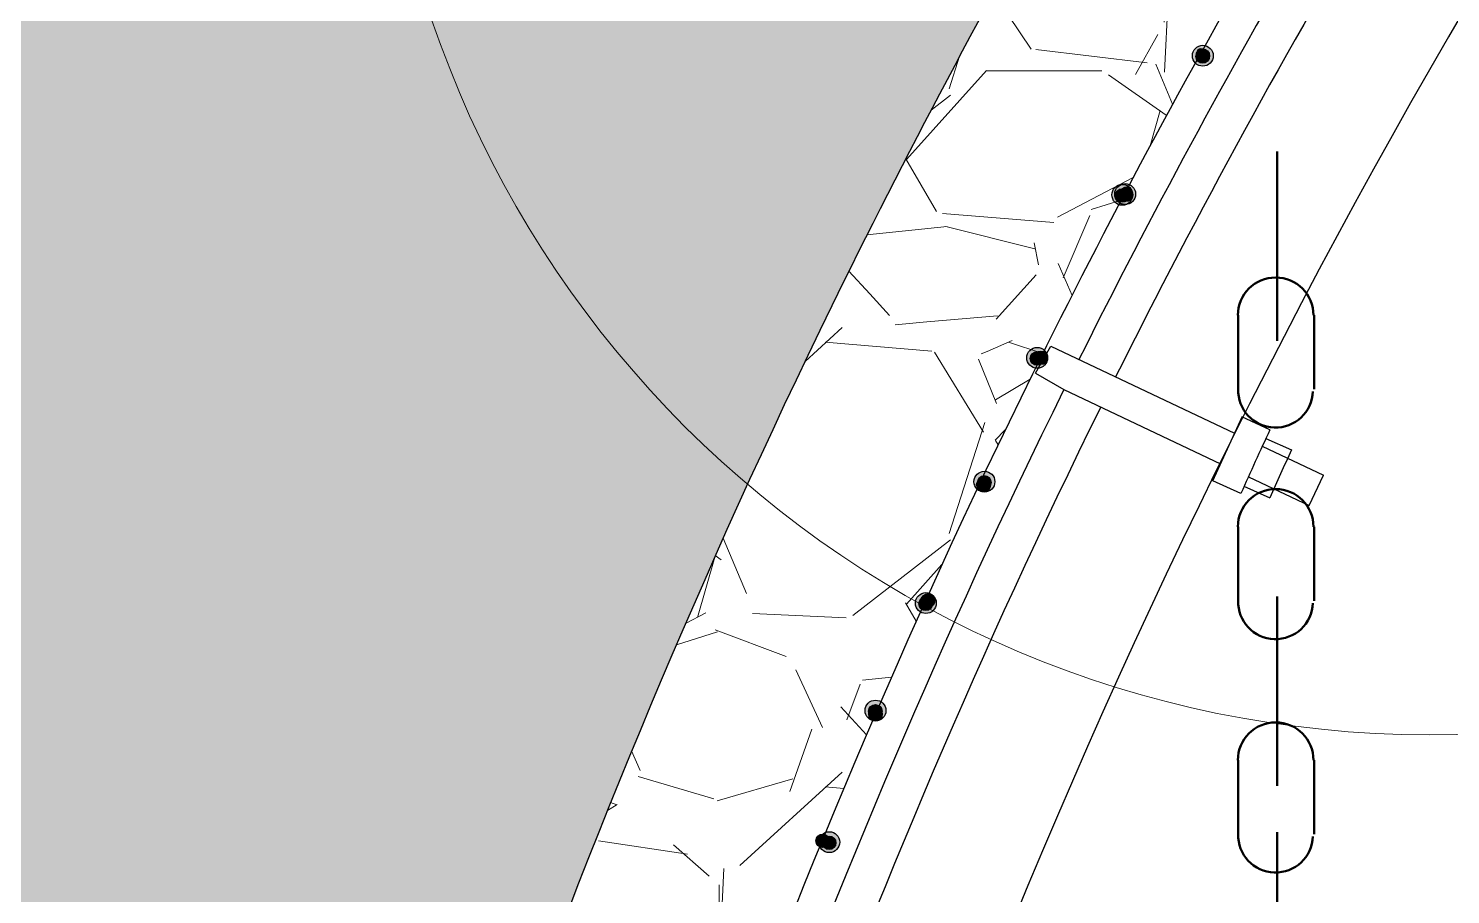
# Model space of a CAD drawing. Header units: millimetres. Extents: x -46762 to 161452, y -66984 to 31524.
# Drawn here: x -41560 to -40546, y -10336 to -9718 of the extents above; entities that cross this region are included whole.
import ezdxf

# ---------------------------------------------------------------- set-up
doc = ezdxf.new("R2010")
doc.units = ezdxf.units.MM
doc.header["$LTSCALE"] = 0.5
pattern_1 = [(228.0128, (-97673.25584044286, -17195.62959779655), (-2540.002158237001, -2857.503511189072), [42.715125, -4228.8125]), (184.9697, (-97701.83084044285, -17227.37959779655), (3810.006163272391, 317.4977594234323), [73.300625, -7256.75]), (132.5104, (-97774.85584044286, -17233.72959779655), (3174.997689791462, -3492.503411557551), [51.68525, -5116.8375]), (267.2737, (-97898.68084044284, -17313.10459779655), (317.4986213535216, 6349.997956670803), [66.750625, -6608.3]), (292.8337, (-97901.85584044286, -17379.77959779655), (-1587.504506937738, 3810.002166256389), [65.45425000000002, -6479.975000000001]), (357.2737, (-97876.45584044285, -17440.10459779655), (-6349.997956670803, 317.4986213535219), [66.750625, -6608.3]), (37.6942, (-97809.78084044284, -17443.27959779655), (-4127.502607654991, -3174.997169623111), [88.27424999999998, -8739.1375]), (72.2553, (-97739.93084044284, -17389.30459779655), (2222.504445683399, 6985.002025754549), [83.34000000000002, -8250.6625]), (121.4296, (-97714.53084044285, -17309.92959779654), (-2540.00065440806, 4127.495144996587), [66.976625, -6630.687500000001]), (175.2364, (-97749.45584044285, -17252.77959779655), (3492.497256631807, -317.4970203401444), [76.4641249999998, -3746.737499999988]), (222.3974, (-97825.65584044284, -17246.42959779654), (-3810.000114654964, -3492.495456329621), [98.88475000000001, -9789.600000000002]), (138.8141, (-97584.35584044285, -17316.27959779655), (-2222.498584278092, 1904.997069640501), [33.750625, -3341.325]), (171.4692, (-97609.75584044286, -17294.05459779654), (4127.493699448925, -635.0016000057124), [64.21024999999979, -6356.824999999987]), (225, (-97673.25584044286, -17284.52959779655), (-6.661338147750939e-14, -317.4997835875247), [44.901125, -404.11125]), (203.1986, (-97695.48084044283, -17246.42959779654), (1587.505353198854, 635.0027842882831), [24.180125, -2393.825]), (291.8014, (-97717.70584044285, -17255.95459779655), (-317.5002227368137, 952.5006135914831), [34.19575, -1675.6]), (30.9638, (-97705.00584044284, -17287.70459779655), (952.4989943510283, 635.0004948325691), [55.53999999999981, -1795.787499999994]), (161.5651, (-97657.38084044284, -17259.12959779655), (635.0002897726226, -317.4995278081346), [40.160875, -963.8625]), (16.38950000000001, (-97901.85584044286, -17255.95459779655), (3175.001751746169, 952.4980187459755), [56.261, -5569.849999999999]), (70.3462, (-97847.88084044284, -17240.07959779655), (-1269.996461084563, -3492.495061068125), [47.19987500000001, -4672.775]), (293.1986, (-97657.38084044284, -17195.62959779655), (-635.002784288283, 1587.505353198854), [48.36, -2369.65]), (343.6105, (-97638.33084044285, -17240.07959779655), (-3175.001751746168, 952.4980187459764), [56.26099999999982, -5569.849999999988]), (339.444, (-97901.85584044286, -17452.80459779655), (-1587.501970531989, 634.9992295062673), [54.25437499999999, -2658.4625]), (294.7751, (-97851.05584044286, -17471.85459779655), (-1587.496300453355, 3492.498378269584), [45.4589999999999, -4500.449999999988]), (66.80140000000002, (-97654.20584044284, -17513.12959779655), (635.0027842882835, 1587.505353198854), [48.36, -2369.65]), (17.35400000000001, (-97635.15584044284, -17468.67959779655), (-4127.500222732495, -1269.998084450704), [53.22287499999998, -5269.049999999998]), (69.444, (-97809.78084044284, -17513.12959779655), (-634.9992295062681, -1587.501970531988), [27.12725, -2685.6]), (101.3098999999999, (-97673.25584044286, -17513.12959779655), (-317.4984328609186, 1269.995932612828), [16.18937499999996, -1602.749999999995]), (165.9638, (-97676.43084044284, -17497.25459779655), (952.5006693371466, -317.4994505154552), [65.45424999999999, -1243.63125]), (186.0090000000001, (-97739.93084044284, -17481.37959779655), (3174.995318053494, 317.4992585684823), [60.65837500000001, -6005.175000000001]), (303.6901, (-97705.00584044284, -17316.27959779655), (-317.5001089134041, 634.9993874039799), [45.79050000000001, -1098.9725]), (353.1572, (-97679.60584044285, -17354.37959779655), (5397.502232080428, -635.0028439568549), [79.94462499999997, -7914.499999999998]), (60.94540000000001, (-97600.23084044285, -17363.90459779655), (-1269.997045728636, -2222.494701354266), [32.6885, -3236.175]), (90, (-97584.35584044285, -17335.32959779655), (-317.5, 317.5), [19.05, -298.45]), (120.2564, (-97746.28084044287, -17471.85459779655), (1269.997308354514, -2222.498879059695), [44.108375, -4366.7375]), (48.01279999999999, (-97768.50584044284, -17433.75459779655), (2540.002158237001, 2857.503511189072), [85.430375, -4186.1]), (0, (-97711.35584044285, -17370.25459779655), (317.5, 317.5), [82.55, -234.95]), (325.3048, (-97628.80584044284, -17370.25459779655), (-3174.994498869211, 2222.500211310596), [50.20124999999999, -4969.9125]), (254.0546, (-97587.53084044285, -17398.82959779655), (-317.5008099626843, -1270.003025400453), [46.22862500000001, -2265.212500000001]), (207.646, (-97600.23084044285, -17443.27959779655), (-6032.49788112784, -3175.001996840424), [75.268125, -7451.5625]), (175.4261, (-97666.90584044284, -17478.20459779655), (-4127.500950593439, 317.4984639024328), [79.6286249999998, -7883.224999999977]), (175.4261, (-97666.90584044284, -17478.20459779655), (-4127.500950593439, 317.4984639024328), [79.6286249999998, -7883.224999999977])]

msp = doc.modelspace()

# ---------------------------------------------------------------- hatches: boundary and pattern name
for color, points in [(253, [(-41299.78596844349, -9338.059304140192, 0.04459230116259244), (-41311.68324969448, -9471.194660637222, 0.220011832617127), (-41047.14580779721, -10043.28310107025, -0.007350666345761999), (-40978.32448607637, -9898.318994330097, -0.03385109999103482), (-40607.93769314954, -9259.773730341065, -0.02019245821285479), (-40578.7183232611, -9209.716040654162)]), (256, [(-40726.2979206256, -9734.700406042515, 0.4142135623730951), (-40723.70986633848, -9737.288460329584), (-40723.70986633848, -9734.700406042515), (-40721.12181205145, -9734.700406042515, 1)]), (256, [(-40724.99918226726, -9737.788738759698, 0.4142135623730951), (-40722.41112798025, -9740.376793046771), (-40722.41112798025, -9737.788738759698), (-40719.82307369313, -9737.788738759698, 1)]), (256, [(-40724.99918226726, -9737.788738759698, 0.4142135623730951), (-40722.41112798025, -9740.376793046771), (-40722.41112798025, -9737.788738759698), (-40719.82307369313, -9737.788738759698, 1)]), (256, [(-40724.88748526676, -9737.291130817272, 0.4142135623730951), (-40722.29943097974, -9739.87918510434), (-40722.29943097974, -9737.291130817272), (-40719.71137669262, -9737.291130817272, 1)]), (256, [(-40724.88748526685, -9737.291130817272, 0.4142135623730951), (-40722.29943097974, -9739.87918510434), (-40722.29943097974, -9737.291130817272), (-40719.71137669271, -9737.291130817272, 1)]), (256, [(-40724.88748526685, -9737.291130817272, 0.4142135623730951), (-40722.29943097974, -9739.87918510434), (-40722.29943097974, -9737.291130817272), (-40719.71137669271, -9737.291130817272, 1)]), (256, [(-40721.12181205145, -9734.700406042515), (-40723.70986633848, -9734.700406042515), (-40723.70986633848, -9737.288460329584, 0.4142135623730951)]), (256, [(-40719.82307369313, -9737.788738759698), (-40722.41112798025, -9737.788738759698), (-40722.41112798025, -9740.376793046771, 0.4142135623730951)]), (256, [(-40719.82307369313, -9737.788738759698), (-40722.41112798025, -9737.788738759698), (-40722.41112798025, -9740.376793046771, 0.4142135623730951)]), (256, [(-40719.71137669262, -9737.291130817272), (-40722.29943097974, -9737.291130817272), (-40722.29943097974, -9739.87918510434, 0.4142135623730951)]), (256, [(-40719.71137669271, -9737.291130817272), (-40722.29943097974, -9737.291130817272), (-40722.29943097974, -9739.87918510434, 0.4142135623730951)]), (256, [(-40719.71137669271, -9737.291130817272), (-40722.29943097974, -9737.291130817272), (-40722.29943097974, -9739.87918510434, 0.4142135623730951)]), (256, [(-40779.62440421186, -9833.534486085822, 0.4142135623730951), (-40777.03634992475, -9836.122540372895), (-40777.03634992475, -9833.534486085822), (-40774.44829563772, -9833.534486085822, 1)]), (256, [(-40782.43585249984, -9837.117756257752, 0.4142135623730951), (-40779.84779821281, -9839.705810544825), (-40779.84779821281, -9837.117756257752), (-40777.25974392569, -9837.117756257752, 1)]), (256, [(-40782.32415549943, -9836.620148315322, 0.4142135623730951), (-40779.73610121231, -9839.208202602395), (-40779.73610121231, -9836.620148315322), (-40777.14804692529, -9836.620148315322, 1)]), (256, [(-40780.35940165291, -9836.543970130593, 0.4142135623730951), (-40777.77134736588, -9839.132024417662), (-40777.77134736588, -9836.543970130593), (-40775.18329307876, -9836.543970130593, 1)]), (256, [(-40780.2477046525, -9836.046362188163, 0.4142135623730951), (-40777.65965036539, -9838.634416475235), (-40777.65965036539, -9836.046362188163), (-40775.07159607836, -9836.046362188163, 1)]), (256, [(-40777.25974392569, -9837.117756257752), (-40779.84779821281, -9837.117756257752), (-40779.84779821281, -9839.705810544825, 0.4142135623730951)]), (256, [(-40779.73610121227, -9836.620148315322, 0.4142135623730951), (-40777.14804692524, -9839.208202602395), (-40777.14804692524, -9836.620148315322), (-40774.55999263813, -9836.620148315322, 1)]), (256, [(-40777.14804692529, -9836.620148315322), (-40779.73610121231, -9836.620148315322), (-40779.73610121231, -9839.208202602395, 0.4142135623730951)]), (256, [(-40775.18329307876, -9836.543970130593), (-40777.77134736588, -9836.543970130593), (-40777.77134736588, -9839.132024417662, 0.4142135623730951)]), (256, [(-40775.07159607836, -9836.046362188163), (-40777.65965036539, -9836.046362188163), (-40777.65965036539, -9838.634416475235, 0.4142135623730951)]), (256, [(-40774.55999263813, -9836.620148315322), (-40777.14804692524, -9836.620148315322), (-40777.14804692524, -9839.208202602395, 0.4142135623730951)]), (256, [(-40774.44829563772, -9833.534486085822), (-40777.03634992475, -9833.534486085822), (-40777.03634992475, -9836.122540372895, 0.4142135623730951)]), (256, [(-40843.14293926464, -9953.42220607609, 0.4142135623730951), (-40840.55488497762, -9956.010260363159), (-40840.55488497762, -9953.42220607609), (-40837.96683069051, -9953.42220607609, 1)]), (256, [(-40843.03124226423, -9952.924598133659, 0.4142135623730951), (-40840.44318797711, -9955.512652420728), (-40840.44318797711, -9952.924598133659), (-40837.8551336901, -9952.924598133659, 1)]), (256, [(-40840.44318797707, -9952.924598133659, 0.4142135623730951), (-40837.85513369004, -9955.512652420728), (-40837.85513369004, -9952.924598133659), (-40835.26707940293, -9952.924598133659, 1)]), (256, [(-40837.8551336901, -9952.924598133659), (-40840.44318797711, -9952.924598133659), (-40840.44318797711, -9955.512652420728, 0.4142135623730951)]), (256, [(-40840.09877286477, -9955.004560218234, 0.4142135623730951), (-40837.51071857766, -9957.592614505307), (-40837.51071857766, -9955.004560218234), (-40834.92266429064, -9955.004560218234, 1)]), (256, [(-40835.26707940293, -9952.924598133659), (-40837.85513369004, -9952.924598133659), (-40837.85513369004, -9955.512652420728, 0.4142135623730951)]), (256, [(-40837.96683069051, -9953.42220607609), (-40840.55488497762, -9953.42220607609), (-40840.55488497762, -9956.010260363159, 0.4142135623730951)]), (256, [(-40834.92266429064, -9955.004560218234), (-40837.51071857766, -9955.004560218234), (-40837.51071857766, -9957.592614505307, 0.4142135623730951)]), (256, [(-40883.74898491682, -10043.40882752437, 0.4142135623730951), (-40881.16093062979, -10045.99688181144), (-40881.16093062979, -10043.40882752437), (-40878.57287634267, -10043.40882752437, 1)]), (256, [(-40881.27262763024, -10043.9064354668, 0.4142135623730951), (-40878.68457334321, -10046.49448975387), (-40878.68457334321, -10043.9064354668), (-40876.0965190561, -10043.9064354668, 1)]), (256, [(-40878.57287634267, -10043.40882752437), (-40881.16093062979, -10043.40882752437), (-40881.16093062979, -10045.99688181144, 0.4142135623730951)]), (256, [(-40880.81312145635, -10041.87981047101, 0.4142135623730951), (-40878.22506716933, -10044.46786475808), (-40878.22506716933, -10041.87981047101), (-40875.63701288222, -10041.87981047101, 1)]), (256, [(-40880.70142445594, -10041.38220252858, 0.4142135623730951), (-40878.11337016882, -10043.97025681565), (-40878.11337016882, -10041.38220252858), (-40875.52531588181, -10041.38220252858, 1)]), (256, [(-40876.0965190561, -10043.9064354668), (-40878.68457334321, -10043.9064354668), (-40878.68457334321, -10046.49448975387, 0.4142135623730951)]), (256, [(-40875.63701288222, -10041.87981047101), (-40878.22506716933, -10041.87981047101), (-40878.22506716933, -10044.46786475808, 0.4142135623730951)]), (256, [(-40875.52531588181, -10041.38220252858), (-40878.11337016882, -10041.38220252858), (-40878.11337016882, -10043.97025681565, 0.4142135623730951)]), (256, [(-40923.26778565763, -10125.58568745122, 0.4142135623730951), (-40920.67973137062, -10128.17374173829), (-40920.67973137062, -10125.58568745122), (-40918.0916770835, -10125.58568745122, 1)]), (256, [(-40922.47464040428, -10128.04921045695, 0.4142135623730951), (-40919.88658611717, -10130.63726474402), (-40919.88658611717, -10128.04921045695), (-40917.29853183014, -10128.04921045695, 1)]), (256, [(-40920.79142837107, -10126.08329539365, 0.4142135623730951), (-40918.20337408404, -10128.67134968072), (-40918.20337408404, -10126.08329539365), (-40915.61531979693, -10126.08329539365, 1)]), (256, [(-40922.58633740469, -10128.54681839937, 0.4142135623730951), (-40919.99828311766, -10131.13487268645), (-40919.99828311766, -10128.54681839937), (-40917.41022883054, -10128.54681839937, 1)]), (256, [(-40918.0916770835, -10125.58568745122), (-40920.67973137062, -10125.58568745122), (-40920.67973137062, -10128.17374173829, 0.4142135623730951)]), (256, [(-40917.41022883054, -10128.54681839937), (-40919.99828311766, -10128.54681839937), (-40919.99828311766, -10131.13487268645, 0.4142135623730951)]), (256, [(-40917.29853183014, -10128.04921045695), (-40919.88658611717, -10128.04921045695), (-40919.88658611717, -10130.63726474402, 0.4142135623730951)]), (256, [(-40915.61531979693, -10126.08329539365), (-40918.20337408404, -10126.08329539365), (-40918.20337408404, -10128.67134968072, 0.4142135623730951)]), (256, [(-40958.51678029822, -10205.29507472302, 0.4142135623730951), (-40955.9287260112, -10207.88312901009), (-40955.9287260112, -10205.29507472302), (-40953.34067172409, -10205.29507472302, 1)]), (256, [(-40958.40508329781, -10204.79746678059, 0.4142135623730951), (-40955.81702901069, -10207.38552106766), (-40955.81702901069, -10204.79746678059), (-40953.22897472368, -10204.79746678059, 1)]), (256, [(-40958.40508329772, -10207.38552106766, 0.4142135623730951), (-40955.81702901069, -10209.97357535473), (-40955.81702901069, -10207.38552106766), (-40953.22897472358, -10207.38552106766, 1)]), (256, [(-40953.34067172409, -10205.29507472302), (-40955.9287260112, -10205.29507472302), (-40955.9287260112, -10207.88312901009, 0.4142135623730951)]), (256, [(-40953.22897472368, -10204.79746678059), (-40955.81702901069, -10204.79746678059), (-40955.81702901069, -10207.38552106766, 0.4142135623730951)]), (256, [(-40959.04823861808, -10209.3634379244, 0.4142135623730951), (-40956.46018433096, -10211.95149221147), (-40956.46018433096, -10209.3634379244), (-40953.87213004394, -10209.3634379244, 1)]), (256, [(-40953.87213004394, -10209.3634379244), (-40956.46018433096, -10209.3634379244), (-40956.46018433096, -10211.95149221147, 0.4142135623730951)]), (256, [(-40953.22897472358, -10207.38552106766), (-40955.81702901069, -10207.38552106766), (-40955.81702901069, -10209.97357535473, 0.4142135623730951)]), (256, [(-40996.11509914322, -10297.78516126742, 0.4142135623730951), (-40993.52704485619, -10300.37321555449), (-40993.52704485619, -10297.78516126742), (-40990.93899056908, -10297.78516126742, 1)]), (256, [(-40996.00340214281, -10299.87560761206, 0.4142135623730951), (-40993.4153478557, -10302.46366189913), (-40993.4153478557, -10299.87560761206), (-40990.82729356867, -10299.87560761206, 1)]), (256, [(-40990.93899056908, -10297.78516126742), (-40993.52704485619, -10297.78516126742), (-40993.52704485619, -10300.37321555449, 0.4142135623730951)]), (256, [(-40991.48825669895, -10299.23128129875, 0.4142135623730951), (-40988.90020241193, -10301.81933558582), (-40988.90020241193, -10299.23128129875), (-40986.31214812481, -10299.23128129875, 1)]), (256, [(-40991.37655969855, -10298.73367335632, 0.4142135623730951), (-40988.78850541143, -10301.32172764339), (-40988.78850541143, -10298.73367335632), (-40986.2004511244, -10298.73367335632, 1)]), (256, [(-40990.82729356867, -10299.87560761206), (-40993.4153478557, -10299.87560761206), (-40993.4153478557, -10302.46366189913, 0.4142135623730951)]), (256, [(-40986.31214812481, -10299.23128129875), (-40988.90020241193, -10299.23128129875), (-40988.90020241193, -10301.81933558582, 0.4142135623730951)]), (256, [(-40986.2004511244, -10298.73367335632), (-40988.78850541143, -10298.73367335632), (-40988.78850541143, -10301.32172764339, 0.4142135623730951)])]:
    msp.add_hatch(color=color).paths.add_polyline_path(points)
at = {"lineweight": 9}
h = msp.add_hatch(dxfattribs=at)
h.set_pattern_fill('GRAVEL', color=256, scale=12.5, style=0)
h.set_pattern_definition(pattern_1)
h.paths.add_polyline_path([(-40978.32448607625, -9898.318994329844), (-40843.63097159209, -9964.33243138562, -0.0004177314218241527), (-40839.70267947123, -9956.380544387439, -0.5597929311397303), (-40837.74343668662, -9952.426990185317, -0.006165847943462286), (-40778.12558213297, -9835.882165405796, -1.052615603371247), (-40775.71259342092, -9831.310594516703, -0.005046402871744247), (-40724.69978072157, -9737.091659794629, -1.121393180336439), (-40722.20372044601, -9732.595756536435, -0.006486373686529642), (-40653.74433939275, -9613.104527571208, -0.9525919544846718), (-40651.11409710041, -9608.653592333181, -0.005319006727675238), (-40592.58296360847, -9512.07574114741, -1.466168013647467), (-40590.03974958575, -9507.982500632437, -0.005508823468569617), (-40527.17871367474, -9409.35145706267, -0.8320472698665962), (-40524.3939752773, -9405.090986603855, -0.003242333119510848), (-40486.3297193521, -9347.731367444945, -0.7342087519222721), (-40483.73086480649, -9343.531972365274), (-40505.61049478489, -9328.777082383514, -0.5781369485468935), (-40509.32954621891, -9326.269078601015), (-40528.40134553706, -9313.407695617303), (-40607.93769314952, -9259.773730341049, 0.03385109999102304)])
h = msp.add_hatch(color=253)
edge = h.paths.add_edge_path()
edge.add_arc((-40560.81554833348, -9471.19466063724), 750.8677013609963, 169.7869632429747, 179.9999999999986, ccw=False)
edge.add_line((-41299.78596844349, -9338.05930414019), (-42195.51129969807, -9497.489994129392))
edge.add_spline(control_points=[(-42195.51129969822, -9497.48999412971), (-42203.95704006245, -9512.279287238702), (-42285.22617153623, -9660.926763339403), (-42378.54440431749, -9970.760183376982), (-42373.85420781885, -10414.21042860185), (-42357.0918755703, -10699.98011144869), (-42335.4875966441, -10842.22618739212)], knot_values=[6.856157176669029, 6.856157176669029, 6.856157176669029, 6.856157176669029, 7.879986155391713, 17.03746353602673, 25.78178237767091, 34.33410538943274, 34.33410538943274, 34.33410538943274, 34.33410538943274], degree=3, periodic=0)
edge.add_line((-42335.48759664411, -10842.22618739212), (-41283.8804688426, -10656.79947765537))
edge.add_arc((-36082.69659062807, -12311.32365850064), 5458.000000000037, 155.4464043551236, 162.353856760346, ccw=False)
edge.add_arc((-40560.81554833348, -9471.194660637218), 750.8677013609963, 180.0000000000003, 229.6322607457674, ccw=False)
h = msp.add_hatch(color=256)
h.paths.add_polyline_path([(-40722.29495541492, -9729.839068894964, 0.0001468720347857163), (-40722.30123832439, -9732.957449540872, -0.4075683121169166), (-40717.57858918035, -9737.788738759698, -0.2818111886752684), (-40720.21372408475, -9742.092788872384), (-40716.60054276831, -9742.092788872384, 0.1768496511547933), (-40714.84736771346, -9737.291130817272, 0.4140376673082951)])
h.paths.add_polyline_path([(-40722.30123832439, -9732.957449540872, -0.0001468720347857169), (-40722.29495541492, -9729.839068894964, 0.4143894793180001), (-40729.75149424601, -9737.291130817272, 0.1768496511547933), (-40727.99831919116, -9742.092788872384), (-40724.60853187573, -9742.092788872384, -0.2818111886752684), (-40727.24366678012, -9737.788738759698, -0.4208901854230835)])
h.paths.add_polyline_path([(-40716.60054276831, -9742.092788872384), (-40720.21372408475, -9742.092788872384, -0.2405059389793157), (-40724.60853187573, -9742.092788872384), (-40727.99831919116, -9742.092788872384, 0.4650740833706085)])
h = msp.add_hatch(color=256)
h.paths.add_polyline_path([(-40722.29495541492, -9729.839068894964, 0.0001468720347857163), (-40722.30123832439, -9732.957449540872, -0.4075683121169166), (-40717.57858918035, -9737.788738759698, -0.2818111886752684), (-40720.21372408475, -9742.092788872384), (-40716.60054276831, -9742.092788872384, 0.1768496511547933), (-40714.84736771346, -9737.291130817272, 0.4140376673082951)])
h.paths.add_polyline_path([(-40722.30123832439, -9732.957449540872, -0.0001468720347857169), (-40722.29495541492, -9729.839068894964, 0.4143894793180001), (-40729.75149424601, -9737.291130817272, 0.1768496511547933), (-40727.99831919116, -9742.092788872384), (-40724.60853187573, -9742.092788872384, -0.2818111886752684), (-40727.24366678012, -9737.788738759698, -0.4208901854230835)])
h.paths.add_polyline_path([(-40716.60054276831, -9742.092788872384), (-40720.21372408475, -9742.092788872384, -0.2405059389793157), (-40724.60853187573, -9742.092788872384), (-40727.99831919116, -9742.092788872384, 0.4650740833706085)])
h = msp.add_hatch(color=256)
edge = h.paths.add_edge_path()
edge.add_arc((-40722.41112798023, -9737.7887387597), 4.832538799884284, 0, 360)
edge = h.paths.add_edge_path(flags=16)
edge.add_arc((-40722.41112798023, -9737.7887387597), 2.588054287070918, 0, 360)
h = msp.add_hatch(color=256)
edge = h.paths.add_edge_path()
edge.add_arc((-40722.41112798023, -9737.7887387597), 4.832538799884284, 0, 360)
edge = h.paths.add_edge_path(flags=16)
edge.add_arc((-40722.41112798023, -9737.7887387597), 2.588054287070918, 0, 360)
h = msp.add_hatch(color=256)
h.paths.add_polyline_path([(-40727.11867807484, -9736.696766525989, -0.00032442072729859), (-40724.86718087345, -9736.972755194574, -0.8203955301075307), (-40719.8298941432, -9737.600970627811, -0.0003244207272990215), (-40717.57957644874, -9737.886417062413, 0.005053543832042459), (-40717.57858918035, -9737.788738759698, 0.89206796145849)])
h.paths.add_polyline_path([(-40717.57957644874, -9737.886417062413, 0.0003244207272989703), (-40719.8298941432, -9737.600970627811, -0.01815590774407738), (-40719.82307369317, -9737.788738759698, -1), (-40724.9991822673, -9737.788738759698, -0.0803624715725062), (-40724.86718087345, -9736.972755194567, 0.0003244207272985405), (-40727.11867807484, -9736.696766525989, 0.05704448293656798), (-40727.24366678012, -9737.788738759698, 0.989943732125018)])
h = msp.add_hatch(color=256)
h.paths.add_polyline_path([(-40727.11867807484, -9736.696766525989, -0.00032442072729859), (-40724.86718087345, -9736.972755194574, -0.8203955301075307), (-40719.8298941432, -9737.600970627811, -0.0003244207272990215), (-40717.57957644874, -9737.886417062413, 0.005053543832042459), (-40717.57858918035, -9737.788738759698, 0.89206796145849)])
h.paths.add_polyline_path([(-40717.57957644874, -9737.886417062413, 0.0003244207272989703), (-40719.8298941432, -9737.600970627811, -0.01815590774407738), (-40719.82307369317, -9737.788738759698, -1), (-40724.9991822673, -9737.788738759698, -0.0803624715725062), (-40724.86718087345, -9736.972755194567, 0.0003244207272985405), (-40727.11867807484, -9736.696766525989, 0.05704448293656798), (-40727.24366678012, -9737.788738759698, 0.989943732125018)])
h = msp.add_hatch(color=256)
edge = h.paths.add_edge_path()
edge.add_arc((-40722.29943097974, -9737.29113081727), 4.832538799884284, 0, 360)
edge = h.paths.add_edge_path(flags=16)
edge.add_arc((-40722.29943097974, -9737.29113081727), 2.588054287070918, 0, 360)
h = msp.add_hatch(color=256)
h.paths.add_polyline_path([(-40727.00698107434, -9736.199158583559, -0.00032442072729859), (-40724.75548387296, -9736.475147252144, -0.8203955301075307), (-40719.71819714271, -9737.10336268538, -0.0003244207272990215), (-40717.46787944823, -9737.388809119982, 0.005053543832042459), (-40717.46689217986, -9737.291130817272, 0.89206796145849)])
h.paths.add_polyline_path([(-40717.46787944823, -9737.388809119982, 0.0003244207272989703), (-40719.71819714271, -9737.10336268538, -0.01815590774407738), (-40719.71137669266, -9737.291130817272, -1), (-40724.88748526681, -9737.291130817272, -0.0803624715725062), (-40724.75548387296, -9736.475147252137, 0.0003244207272985405), (-40727.00698107434, -9736.199158583559, 0.05704448293656798), (-40727.13196977963, -9737.291130817272, 0.989943732125018)])
h = msp.add_hatch(color=256)
h.paths.add_polyline_path([(-40779.7316256475, -9829.168086393018, 0.0001468720347857163), (-40779.73790855696, -9832.286467038926, -0.4075683121169166), (-40775.01525941293, -9837.117756257752, -0.2818111886752684), (-40777.65039431733, -9841.421806370434), (-40774.03721300089, -9841.421806370434, 0.1768496511547933), (-40772.28403794604, -9836.620148315322, 0.4140376673082951)])
h.paths.add_polyline_path([(-40779.73790855697, -9832.286467038926, -0.0001468720347857169), (-40779.7316256475, -9829.168086393018, 0.4143894793180001), (-40787.18816447859, -9836.620148315322, 0.1768496511547933), (-40785.43498942374, -9841.421806370434), (-40782.0452021083, -9841.421806370434, -0.2818111886752684), (-40784.6803370127, -9837.117756257752, -0.4208901854230835)])
h.paths.add_polyline_path([(-40774.03721300089, -9841.421806370434), (-40777.65039431733, -9841.421806370434, -0.2405059389793157), (-40782.0452021083, -9841.421806370434), (-40785.43498942374, -9841.421806370434, 0.4650740833706085)])
h = msp.add_hatch(color=256)
h.paths.add_polyline_path([(-40777.65517480057, -9828.594300265859, 0.0001468720347857163), (-40777.66145771003, -9831.71268091177, -0.4075683121169166), (-40772.938808566, -9836.543970130593, -0.2818111886752684), (-40775.5739434704, -9840.848020243275), (-40771.96076215396, -9840.848020243275, 0.1768496511547933), (-40770.20758709911, -9836.046362188163, 0.4140376673082951)])
h.paths.add_polyline_path([(-40777.66145771004, -9831.71268091177, -0.0001468720347857169), (-40777.65517480057, -9828.594300265859, 0.4143894793180001), (-40785.11171363166, -9836.046362188163, 0.1768496511547933), (-40783.35853857681, -9840.848020243275), (-40779.96875126136, -9840.848020243275, -0.2818111886752684), (-40782.60388616576, -9836.543970130593, -0.4208901854230835)])
h.paths.add_polyline_path([(-40771.96076215396, -9840.848020243275), (-40775.5739434704, -9840.848020243275, -0.2405059389793157), (-40779.96875126136, -9840.848020243275), (-40783.35853857681, -9840.848020243275, 0.4650740833706085)])
h = msp.add_hatch(color=256)
edge = h.paths.add_edge_path()
edge.add_arc((-40779.84779821281, -9837.117756257754), 4.832538799884284, 0, 360)
edge = h.paths.add_edge_path(flags=16)
edge.add_arc((-40779.84779821281, -9837.117756257754), 2.588054287070918, 0, 360)
h = msp.add_hatch(color=256)
h.paths.add_polyline_path([(-40784.55534830742, -9836.02578402404, -0.00032442072729859), (-40782.30385110603, -9836.301772692625, -0.8203955301075307), (-40777.26656437578, -9836.929988125865, -0.0003244207272990215), (-40775.01624668131, -9837.215434560463, 0.005053543832042459), (-40775.01525941293, -9837.117756257752, 0.89206796145849)])
h.paths.add_polyline_path([(-40775.01624668131, -9837.215434560463, 0.0003244207272989703), (-40777.26656437578, -9836.929988125865, -0.01815590774407738), (-40777.25974392574, -9837.117756257752, -1), (-40782.43585249988, -9837.117756257752, -0.0803624715725062), (-40782.30385110603, -9836.301772692621, 0.0003244207272985405), (-40784.55534830742, -9836.02578402404, 0.05704448293656798), (-40784.6803370127, -9837.117756257752, 0.989943732125018)])
h = msp.add_hatch(color=256)
edge = h.paths.add_edge_path()
edge.add_arc((-40777.77134736588, -9836.543970130593), 4.832538799884284, 0, 360)
edge = h.paths.add_edge_path(flags=16)
edge.add_arc((-40777.77134736588, -9836.543970130593), 2.588054287070918, 0, 360)
h = msp.add_hatch(color=256)
h.paths.add_polyline_path([(-40782.47889746049, -9835.451997896887, -0.00032442072729859), (-40780.2274002591, -9835.727986565465, -0.8203955301075307), (-40775.19011352885, -9836.356201998698, -0.0003244207272990215), (-40772.93979583438, -9836.641648433304, 0.005053543832042459), (-40772.938808566, -9836.543970130593, 0.89206796145849)])
h.paths.add_polyline_path([(-40772.93979583438, -9836.641648433304, 0.0003244207272989703), (-40775.19011352885, -9836.356201998706, -0.01815590774407738), (-40775.18329307881, -9836.543970130593, -1), (-40780.35940165295, -9836.543970130593, -0.0803624715725062), (-40780.2274002591, -9835.727986565465, 0.0003244207272985405), (-40782.47889746049, -9835.451997896887, 0.05704448293656798), (-40782.60388616576, -9836.543970130593, 0.989943732125018)])
h = msp.add_hatch(color=256)
edge = h.paths.add_edge_path()
edge.add_arc((-40777.14804692524, -9836.620148315324), 4.832538799884284, 0, 360)
edge = h.paths.add_edge_path(flags=16)
edge.add_arc((-40777.14804692524, -9836.620148315324), 2.588054287070918, 0, 360)
h = msp.add_hatch(color=256)
h.paths.add_polyline_path([(-40781.85559701985, -9835.528176081612, -0.00032442072729859), (-40779.60409981846, -9835.804164750198, -0.8203955301075307), (-40774.5668130882, -9836.432380183434, -0.0003244207272990215), (-40772.31649539374, -9836.717826618033, 0.005053543832042459), (-40772.31550812536, -9836.620148315322, 0.89206796145849)])
h.paths.add_polyline_path([(-40772.31649539374, -9836.717826618033, 0.0003244207272989703), (-40774.5668130882, -9836.432380183434, -0.01815590774407738), (-40774.55999263817, -9836.620148315322, -1), (-40779.73610121231, -9836.620148315322, -0.0803624715725062), (-40779.60409981846, -9835.80416475019, 0.0003244207272985405), (-40781.85559701985, -9835.528176081612, 0.05704448293656798), (-40781.98058572512, -9836.620148315322, 0.989943732125018)])
h = msp.add_hatch(dxfattribs=at)
h.set_pattern_fill('GRAVEL', color=256, scale=12.5, style=0)
h.set_pattern_definition(pattern_1)
h.paths.add_polyline_path([(-41540.69659062804, -12311.32365850059), (-41390.69659062804, -12311.32365850059, -0.0001042586763894276), (-41390.69612904984, -12309.11003835568, -0.9973506290016769), (-41390.69144671169, -12303.93395011355, -0.004305426523859649), (-41389.77707802175, -12212.52740186487, -1.473526774929528), (-41389.68536941563, -12207.71814791844, -0.005066326501370915), (-41386.49624560055, -12100.19995089266, -1.112084997702293), (-41386.28903069973, -12095.05708777183, -0.005350321589187423), (-41380.44655228085, -11981.61265806564, -0.4542052786664174), (-41380.20300319829, -11977.722386355, -0.004934146121778235), (-41372.58760844613, -11873.24031071373, -0.7936622886480488), (-41372.16918404572, -11868.21680515327, -0.003310745211521004), (-41365.83750689286, -11798.20957870081, -1.087340139423453), (-41365.33639719625, -11793.07596283616, -0.003904411019391069), (-41356.59873246224, -11710.64054873563, -0.6073306999387059), (-41356.07698104993, -11706.07721455063, -0.003299585638751494), (-41347.62970052486, -11636.5323216323, -0.5027106402371736), (-41347.09996308027, -11632.4119321961, -0.003391322103162824), (-41337.40628861476, -11561.06371029261, -1.496068409129267), (-41336.72813605861, -11556.32927466645, -0.002401056172353598), (-41329.23480965135, -11505.90406826923, -1.124484418045028), (-41328.45231721077, -11500.82328402521, -0.003121577554230804), (-41317.92353441662, -11435.38824590984, -0.6023926523277325), (-41317.16650130754, -11430.87561676786, -0.005136166925415834), (-41297.97478726407, -11323.52948373881, -0.960800169602723), (-41297.00983154224, -11318.4483261312, -0.00413542035456034), (-41279.87348207906, -11232.33507701874, -0.8266089889817111), (-41278.83771293257, -11227.3580515295, -0.005954579095319986), (-41251.54841071196, -11103.91533402378, -1.198419863314069), (-41250.38765252446, -11098.95692817666, -0.005864453828018109), (-41220.52939920101, -10978.08023318348, -0.612418671185467), (-41219.36937789139, -10973.61790737722, -0.006852718544757916), (-41180.77730537836, -10833.33954969186, -1.011185224164861), (-41179.33371141623, -10828.36915515123, -0.004887072080722251), (-41149.37280955444, -10729.02909282517, -0.5439786040997394), (-41148.07573572842, -10724.88169095739, -0.004837462663559269), (-41116.43223861218, -10627.17122293723, -0.6488032728851635), (-41114.93049100698, -10622.68930735245, -0.004915722120947439), (-41080.75671175927, -10524.07464799359, -2.599038226614415), (-41079.58744091027, -10520.80813766139, -0.00528664198268659), (-41040.6101716241, -10415.55022178009, -0.4812710198482674), (-41039.16395354725, -10411.77232191681, -0.005588742636414888), (-40995.46511136138, -10301.455637537, -0.5761929326107477), (-40993.76772079793, -10297.31165396536, -0.004378577211287336), (-40957.74251213831, -10211.61147270781, -0.894546605724805), (-40955.70533201515, -10206.88791313677, -0.004053369807435489), (-40920.94630879644, -10128.15997598765, -1.386552306963299), (-40918.92416773997, -10123.68410355043, -0.004059737370771231), (-40882.76331197946, -10045.44116583356, -0.796052295436646), (-40880.60782096307, -10040.8805683032, -0.004003982950440157), (-40843.63097159209, -9964.33243138562), (-40978.32448607621, -9898.318994329844, 0.1149886306099505)])
h = msp.add_hatch(color=256)
h.paths.add_polyline_path([(-40840.4387124123, -9945.472536211355, 0.0001468720347857163), (-40840.44499532177, -9948.59091685726, -0.4075683121169166), (-40835.72234617773, -9953.42220607609, -0.2818111886752684), (-40838.35748108213, -9957.726256188771), (-40834.74429976569, -9957.726256188771, 0.1768496511547933), (-40832.99112471084, -9952.924598133659, 0.4140376673082951)])
h.paths.add_polyline_path([(-40840.44499532177, -9948.59091685726, -0.0001468720347857169), (-40840.4387124123, -9945.472536211355, 0.4143894793180001), (-40847.89525124339, -9952.924598133659, 0.1768496511547933), (-40846.14207618854, -9957.726256188771), (-40842.7522888731, -9957.726256188771, -0.2818111886752684), (-40845.3874237775, -9953.42220607609, -0.4208901854230835)])
h.paths.add_polyline_path([(-40834.74429976569, -9957.726256188771), (-40838.35748108213, -9957.726256188771, -0.2405059389793157), (-40842.7522888731, -9957.726256188771), (-40846.14207618854, -9957.726256188771, 0.4650740833706085)])
h = msp.add_hatch(color=256)
edge = h.paths.add_edge_path()
edge.add_arc((-40840.55488497762, -9953.422206076088), 4.832538799884284, 0, 360)
edge = h.paths.add_edge_path(flags=16)
edge.add_arc((-40840.55488497762, -9953.422206076088), 2.588054287070918, 0, 360)
h = msp.add_hatch(color=256)
h.paths.add_polyline_path([(-40845.26243507222, -9952.330233842376, -0.00032442072729859), (-40843.01093787083, -9952.606222510962, -0.8203955301075307), (-40837.97365114058, -9953.234437944198, -0.0003244207272990215), (-40835.72333344612, -9953.5198843788, 0.005053543832042459), (-40835.72234617773, -9953.42220607609, 0.89206796145849)])
h.paths.add_polyline_path([(-40835.72333344612, -9953.5198843788, 0.0003244207272989703), (-40837.97365114058, -9953.234437944198, -0.01815590774407738), (-40837.96683069055, -9953.42220607609, -1), (-40843.1429392647, -9953.42220607609, -0.0803624715725062), (-40843.01093787083, -9952.606222510954, 0.0003244207272985405), (-40845.26243507222, -9952.330233842376, 0.05704448293656798), (-40845.3874237775, -9953.42220607609, 0.989943732125018)])
h = msp.add_hatch(color=256)
edge = h.paths.add_edge_path()
edge.add_arc((-40837.85513369004, -9952.924598133659), 4.832538799884284, 0, 360)
edge = h.paths.add_edge_path(flags=16)
edge.add_arc((-40837.85513369004, -9952.924598133659), 2.588054287070918, 0, 360)
h = msp.add_hatch(color=256)
h.paths.add_polyline_path([(-40842.56268378465, -9951.832625899946, -0.00032442072729859), (-40840.31118658326, -9952.108614568531, -0.8203955301075307), (-40835.27389985301, -9952.736830001768, -0.0003244207272990215), (-40833.02358215854, -9953.02227643637, 0.005053543832042459), (-40833.02259489016, -9952.924598133659, 0.89206796145849)])
h.paths.add_polyline_path([(-40833.02358215854, -9953.02227643637, 0.0003244207272989703), (-40835.27389985301, -9952.736830001768, -0.01815590774407738), (-40835.26707940298, -9952.924598133659, -1), (-40840.44318797711, -9952.924598133659, -0.0803624715725062), (-40840.31118658326, -9952.108614568524, 0.0003244207272985405), (-40842.56268378465, -9951.832625899946, 0.05704448293656798), (-40842.68767248993, -9952.924598133659, 0.989943732125018)])
h = msp.add_hatch(color=256)
h.paths.add_polyline_path([(-40878.10889460403, -10033.93014060628, 0.0001468720347857163), (-40878.11517751348, -10037.04852125218, -0.4075683121169166), (-40873.39252836944, -10041.87981047101, -0.2818111886752684), (-40876.02766327384, -10046.18386058369), (-40872.4144819574, -10046.18386058369, 0.1768496511547933), (-40870.66130690255, -10041.38220252858, 0.4140376673082951)])
h.paths.add_polyline_path([(-40878.11517751348, -10037.04852125218, -0.0001468720347857169), (-40878.10889460403, -10033.93014060628, 0.4143894793180001), (-40885.56543343511, -10041.38220252858, 0.1768496511547933), (-40883.81225838025, -10046.18386058369), (-40880.42247106481, -10046.18386058369, -0.2818111886752684), (-40883.05760596921, -10041.87981047101, -0.4208901854230835)])
h.paths.add_polyline_path([(-40872.4144819574, -10046.18386058369), (-40876.02766327384, -10046.18386058369, -0.2405059389793157), (-40880.42247106481, -10046.18386058369), (-40883.81225838025, -10046.18386058369, 0.4650740833706085)])
h = msp.add_hatch(color=256)
edge = h.paths.add_edge_path()
edge.add_arc((-40878.68457334321, -10043.9064354668), 4.832538799884284, 0, 360)
edge = h.paths.add_edge_path(flags=16)
edge.add_arc((-40878.68457334321, -10043.9064354668), 2.588054287070918, 0, 360)
h = msp.add_hatch(color=256)
h.paths.add_polyline_path([(-40883.39212343782, -10042.81446323309, -0.00032442072729859), (-40881.14062623643, -10043.09045190167, -0.8203955301075307), (-40876.10333950618, -10043.71866733491, -0.0003244207272990215), (-40873.85302181171, -10044.00411376951, 0.005053543832042459), (-40873.85203454334, -10043.9064354668, 0.89206796145849)])
h.paths.add_polyline_path([(-40873.85302181171, -10044.00411376951, 0.0003244207272989703), (-40876.10333950618, -10043.71866733491, -0.01815590774407738), (-40876.09651905614, -10043.9064354668, -1), (-40881.27262763029, -10043.9064354668, -0.0803624715725062), (-40881.14062623643, -10043.09045190167, 0.0003244207272985405), (-40883.39212343782, -10042.81446323309, 0.05704448293656798), (-40883.5171121431, -10043.9064354668, 0.989943732125018)])
h = msp.add_hatch(color=256)
edge = h.paths.add_edge_path()
edge.add_arc((-40878.22506716933, -10041.87981047101), 4.832538799884284, 0, 360)
edge = h.paths.add_edge_path(flags=16)
edge.add_arc((-40878.22506716933, -10041.87981047101), 2.588054287070918, 0, 360)
h = msp.add_hatch(color=256)
h.paths.add_polyline_path([(-40882.93261726394, -10040.7878382373, -0.00032442072729859), (-40880.68112006255, -10041.06382690588, -0.8203955301075307), (-40875.64383333229, -10041.69204233912, -0.0003244207272990215), (-40873.39351563783, -10041.97748877372, 0.005053543832042459), (-40873.39252836944, -10041.87981047101, 0.89206796145849)])
h.paths.add_polyline_path([(-40873.39351563783, -10041.97748877372, 0.0003244207272989703), (-40875.64383333229, -10041.69204233912, -0.01815590774407738), (-40875.63701288226, -10041.87981047101, -1), (-40880.81312145641, -10041.87981047101, -0.0803624715725062), (-40880.68112006255, -10041.06382690587, 0.0003244207272985405), (-40882.93261726394, -10040.7878382373, 0.05704448293656798), (-40883.05760596921, -10041.87981047101, 0.989943732125018)])
h = msp.add_hatch(color=256)
h.paths.add_polyline_path([(-40919.88211055235, -10120.59714853464, 0.0001468720347857163), (-40919.88839346181, -10123.71552918055, -0.4075683121169166), (-40915.16574431778, -10128.54681839937, -0.2818111886752684), (-40917.80087922218, -10132.85086851206), (-40914.18769790574, -10132.85086851206, 0.1768496511547933), (-40912.43452285089, -10128.04921045695, 0.4140376673082951)])
h.paths.add_polyline_path([(-40919.88839346182, -10123.71552918055, -0.0001468720347857169), (-40919.88211055235, -10120.59714853464, 0.4143894793180001), (-40927.33864938344, -10128.04921045695, 0.1768496511547933), (-40925.58547432859, -10132.85086851206), (-40922.19568701314, -10132.85086851206, -0.2818111886752684), (-40924.83082191754, -10128.54681839937, -0.4208901854230835)])
h.paths.add_polyline_path([(-40914.18769790574, -10132.85086851206), (-40917.80087922218, -10132.85086851206, -0.2405059389793157), (-40922.19568701314, -10132.85086851206), (-40925.58547432859, -10132.85086851206, 0.4650740833706085)])
h = msp.add_hatch(color=256)
edge = h.paths.add_edge_path()
edge.add_arc((-40919.99828311766, -10128.54681839938), 4.832538799884284, 0, 360)
edge = h.paths.add_edge_path(flags=16)
edge.add_arc((-40919.99828311766, -10128.54681839938), 2.588054287070918, 0, 360)
h = msp.add_hatch(color=256)
h.paths.add_polyline_path([(-40924.70583321227, -10127.45484616567, -0.00032442072729859), (-40922.45433601088, -10127.73083483425, -0.8203955301075307), (-40917.41704928063, -10128.35905026748, -0.0003244207272990215), (-40915.16673158616, -10128.64449670209, 0.005053543832042459), (-40915.16574431778, -10128.54681839937, 0.89206796145849)])
h.paths.add_polyline_path([(-40915.16673158616, -10128.64449670209, 0.0003244207272989703), (-40917.41704928063, -10128.35905026749, -0.01815590774407738), (-40917.41022883059, -10128.54681839937, -1), (-40922.58633740473, -10128.54681839937, -0.0803624715725062), (-40922.45433601088, -10127.73083483425, 0.0003244207272985405), (-40924.70583321227, -10127.45484616567, 0.05704448293656798), (-40924.83082191754, -10128.54681839937, 0.989943732125018)])
h = msp.add_hatch(color=256)
edge = h.paths.add_edge_path()
edge.add_arc((-40918.20337408404, -10126.08329539365), 4.832538799884284, 0, 360)
edge = h.paths.add_edge_path(flags=16)
edge.add_arc((-40918.20337408404, -10126.08329539365), 2.588054287070918, 0, 360)
h = msp.add_hatch(color=256)
h.paths.add_polyline_path([(-40922.91092417865, -10124.99132315993, -0.00032442072729859), (-40920.65942697726, -10125.26731182852, -0.8203955301075307), (-40915.62214024701, -10125.89552726176, -0.0003244207272990215), (-40913.37182255254, -10126.18097369636, 0.005053543832042459), (-40913.37083528416, -10126.08329539365, 0.89206796145849)])
h.paths.add_polyline_path([(-40913.37182255254, -10126.18097369636, 0.0003244207272989703), (-40915.62214024701, -10125.89552726176, -0.01815590774407738), (-40915.61531979697, -10126.08329539365, -1), (-40920.79142837111, -10126.08329539365, -0.0803624715725062), (-40920.65942697726, -10125.26731182851, 0.0003244207272985405), (-40922.91092417865, -10124.99132315993, 0.05704448293656798), (-40923.03591288392, -10126.08329539365, 0.989943732125018)])
h = msp.add_hatch(color=256)
h.paths.add_polyline_path([(-40955.81255344588, -10197.34540485829, 0.0001468720347857163), (-40955.81883635535, -10200.46378550419, -0.4075683121169166), (-40951.09618721131, -10205.29507472302, -0.2818111886752684), (-40953.73132211571, -10209.5991248357), (-40950.11814079927, -10209.5991248357, 0.1768496511547933), (-40948.36496574442, -10204.79746678059, 0.4140376673082951)])
h.paths.add_polyline_path([(-40955.81883635535, -10200.46378550419, -0.0001468720347857169), (-40955.81255344588, -10197.34540485829, 0.4143894793180001), (-40963.26909227697, -10204.79746678059, 0.1768496511547933), (-40961.51591722212, -10209.5991248357), (-40958.12612990668, -10209.5991248357, -0.2818111886752684), (-40960.76126481108, -10205.29507472302, -0.4208901854230835)])
h.paths.add_polyline_path([(-40950.11814079927, -10209.5991248357), (-40953.73132211571, -10209.5991248357, -0.2405059389793157), (-40958.12612990668, -10209.5991248357), (-40961.51591722212, -10209.5991248357, 0.4650740833706085)])
h = msp.add_hatch(color=256)
edge = h.paths.add_edge_path()
edge.add_arc((-40955.9287260112, -10205.29507472302), 4.832538799884284, 0, 360)
edge = h.paths.add_edge_path(flags=16)
edge.add_arc((-40955.9287260112, -10205.29507472302), 2.588054287070918, 0, 360)
h = msp.add_hatch(color=256)
h.paths.add_polyline_path([(-40960.6362761058, -10204.20310248931, -0.00032442072729859), (-40958.38477890441, -10204.47909115789, -0.8203955301075307), (-40953.34749217416, -10205.10730659113, -0.0003244207272990215), (-40951.0971744797, -10205.39275302573, 0.005053543832042459), (-40951.09618721131, -10205.29507472302, 0.89206796145849)])
h.paths.add_polyline_path([(-40951.0971744797, -10205.39275302573, 0.0003244207272989703), (-40953.34749217416, -10205.10730659113, -0.01815590774407738), (-40953.34067172413, -10205.29507472302, -1), (-40958.51678029828, -10205.29507472302, -0.0803624715725062), (-40958.38477890441, -10204.47909115789, 0.0003244207272985405), (-40960.6362761058, -10204.20310248931, 0.05704448293656798), (-40960.76126481108, -10205.29507472302, 0.989943732125018)])
h = msp.add_hatch(color=256)
edge = h.paths.add_edge_path()
edge.add_arc((-40955.81702901069, -10207.38552106766), 4.832538799884284, 0, 360)
edge = h.paths.add_edge_path(flags=16)
edge.add_arc((-40955.81702901069, -10207.38552106766), 2.588054287070918, 0, 360)
h = msp.add_hatch(color=256)
h.paths.add_polyline_path([(-40960.5245791053, -10206.29354883395, -0.00032442072729859), (-40958.27308190391, -10206.56953750253, -0.8203955301075307), (-40953.23579517366, -10207.19775293577, -0.0003244207272990215), (-40950.98547747919, -10207.48319937038, 0.005053543832042459), (-40950.98449021082, -10207.38552106766, 0.89206796145849)])
h.paths.add_polyline_path([(-40950.98547747919, -10207.48319937038, 0.0003244207272989703), (-40953.23579517366, -10207.19775293577, -0.01815590774407738), (-40953.22897472362, -10207.38552106766, -1), (-40958.40508329777, -10207.38552106766, -0.0803624715725062), (-40958.27308190391, -10206.56953750253, 0.0003244207272985405), (-40960.5245791053, -10206.29354883395, 0.05704448293656798), (-40960.64956781059, -10207.38552106766, 0.989943732125018)])
h = msp.add_hatch(color=256)
edge = h.paths.add_edge_path()
edge.add_arc((-40993.52704485619, -10297.78516126742), 4.832538799884284, 0, 360)
edge = h.paths.add_edge_path(flags=16)
edge.add_arc((-40993.52704485619, -10297.78516126742), 2.588054287070918, 0, 360)
h = msp.add_hatch(color=256)
h.paths.add_polyline_path([(-40998.2345949508, -10296.69318903371, -0.00032442072729859), (-40995.98309774941, -10296.96917770229, -0.8203955301075307), (-40990.94581101915, -10297.59739313553, -0.0003244207272990215), (-40988.69549332469, -10297.88283957013, 0.005053543832042459), (-40988.69450605632, -10297.78516126742, 0.89206796145849)])
h.paths.add_polyline_path([(-40988.69549332469, -10297.88283957013, 0.0003244207272989703), (-40990.94581101915, -10297.59739313553, -0.01815590774407738), (-40990.93899056912, -10297.78516126742, -1), (-40996.11509914327, -10297.78516126742, -0.0803624715725062), (-40995.98309774941, -10296.96917770229, 0.0003244207272985405), (-40998.2345949508, -10296.69318903371, 0.05704448293656798), (-40998.35958365607, -10297.78516126742, 0.989943732125018)])
h = msp.add_hatch(color=256)
h.paths.add_polyline_path([(-40988.78402984662, -10291.28161143401, 0.0001468720347857163), (-40988.79031275607, -10294.39999207993, -0.4075683121169166), (-40984.06766361205, -10299.23128129875, -0.2818111886752684), (-40986.70279851645, -10303.53533141143), (-40983.08961720001, -10303.53533141143, 0.1768496511547933), (-40981.33644214516, -10298.73367335632, 0.4140376673082951)])
h.paths.add_polyline_path([(-40988.79031275609, -10294.39999207993, -0.0001468720347857169), (-40988.78402984662, -10291.28161143401, 0.4143894793180001), (-40996.24056867771, -10298.73367335632, 0.1768496511547933), (-40994.48739362285, -10303.53533141143), (-40991.09760630742, -10303.53533141143, -0.2818111886752684), (-40993.73274121182, -10299.23128129875, -0.4208901854230835)])
h.paths.add_polyline_path([(-40983.08961720001, -10303.53533141143), (-40986.70279851645, -10303.53533141143, -0.2405059389793157), (-40991.09760630742, -10303.53533141143), (-40994.48739362285, -10303.53533141143, 0.4650740833706085)])
h = msp.add_hatch(color=256)
edge = h.paths.add_edge_path()
edge.add_arc((-40988.90020241193, -10299.23128129875), 4.832538799884284, 0, 360)
edge = h.paths.add_edge_path(flags=16)
edge.add_arc((-40988.90020241193, -10299.23128129875), 2.588054287070918, 0, 360)
h = msp.add_hatch(color=256)
h.paths.add_polyline_path([(-40993.60775250653, -10298.13930906504, -0.00032442072729859), (-40991.35625530515, -10298.41529773362, -0.8203955301075307), (-40986.31896857489, -10299.04351316685, -0.0003244207272990215), (-40984.06865088042, -10299.32895960146, 0.005053543832042459), (-40984.06766361205, -10299.23128129875, 0.89206796145849)])
h.paths.add_polyline_path([(-40984.06865088042, -10299.32895960146, 0.0003244207272989703), (-40986.31896857489, -10299.04351316686, -0.01815590774407738), (-40986.31214812485, -10299.23128129875, -1), (-40991.488256699, -10299.23128129875, -0.0803624715725062), (-40991.35625530515, -10298.41529773362, 0.0003244207272985405), (-40993.60775250653, -10298.13930906504, 0.05704448293656798), (-40993.73274121182, -10299.23128129875, 0.989943732125018)])

# ---------------------------------------------------------------- linework, layer by layer
at = {"linetype": 'Continuous', "lineweight": 50}
for p, q in [((-40669.19689714629, -9805.602618112338), (-40669.19689714629, -9940.779629983046)), ((-40669.19689714629, -10123.2495500295), (-40669.19689714629, -10258.4265619002)), ((-40669.19689714629, -10291.52813639478), (-40669.19689714629, -10426.70514826548))]:
    msp.add_line(p, q, dxfattribs=at)
at = {"lineweight": 50}
for p, q in [((-40697.024421945076, -9975.419592827458), (-40697.024421945076, -9922.530788146849)), ((-40642.95468160984, -9975.419592827458), (-40642.95468160984, -9922.530788146849)), ((-40697.024421945076, -10126.46233277837), (-40697.024421945076, -10073.57352809776)), ((-40642.95468160984, -10126.46233277837), (-40642.95468160984, -10073.57352809776)), ((-40697.024421945076, -10293.06652474462), (-40697.024421945076, -10240.17772006401)), ((-40642.95468160984, -10293.06652474462), (-40642.95468160984, -10240.17772006401))]:
    msp.add_line(p, q, dxfattribs=at)
for p, q in [((-40841.55840563005, -9963.989554813104), (-40830.7036030603, -9944.708479257955)), ((-40830.70360306026, -9944.708479257968), (-40699.73959623619, -10006.70725053316)), ((-40841.55840563005, -9963.989554813104), (-40821.35583790775, -9975.68722742423)), ((-40821.35583790775, -9975.68722742423), (-40709.67447788741, -10028.55753327021)), ((-40715.19695658823, -10040.82132610726), (-40694.19168293841, -9995.205787281991)), ((-40674.43055559895, -10004.30549098132), (-40694.41366395874, -9995.103568340885)), ((-40677.3880249317, -10010.66562140389), (-40659.02839675009, -10018.6841307042)), ((-40679.85349365942, -10016.12139381659), (-40636.23979512874, -10036.76825538748)), ((-40695.12523729088, -10049.82832807504), (-40715.19695658823, -10040.82132610726)), ((-40689.78694393088, -10037.9723541733), (-40646.50888734902, -10058.46032179372)), ((-40646.50888734902, -10058.46032179372), (-40636.23979512874, -10036.76825538748)), ((-40692.9892177424, -10044.58647350891), (-40674.57523986117, -10052.89195143179))]:
    msp.add_line(p, q)
at = {"lineweight": 15}
msp.add_circle((-40560.81554833348, -9471.194660637222), 750.8677013609963, dxfattribs=at)
for centre, radius in [((-40722.29943097974, -9737.29113081727), 7.452063266274418), ((-40722.29943097974, -9737.29113081727), 7.452063266274418), ((-40722.41112798023, -9737.7887387597), 4.832538799884284), ((-40722.41112798023, -9737.7887387597), 4.832538799884284), ((-40722.29943097974, -9737.29113081727), 4.832538799884284), ((-40723.70986633848, -9734.700406042513), 2.588054287070918), ((-40722.41112798023, -9737.7887387597), 2.588054287070918), ((-40722.41112798023, -9737.7887387597), 2.588054287070918), ((-40722.29943097974, -9737.29113081727), 2.588054287070918), ((-40722.29943097974, -9737.29113081727), 2.588054287070918), ((-40722.29943097974, -9737.29113081727), 2.588054287070918), ((-40779.73610121231, -9836.620148315324), 7.452063266274418), ((-40777.65965036538, -9836.046362188164), 7.452063266274418), ((-40777.03634992474, -9833.534486085824), 2.588054287070918), ((-40779.84779821281, -9837.117756257754), 4.832538799884284), ((-40777.77134736588, -9836.543970130593), 4.832538799884284), ((-40779.84779821281, -9837.117756257754), 2.588054287070918), ((-40779.73610121231, -9836.620148315324), 2.588054287070918), ((-40777.14804692524, -9836.620148315324), 4.832538799884284), ((-40777.77134736588, -9836.543970130593), 2.588054287070918), ((-40777.65965036538, -9836.046362188164), 2.588054287070918), ((-40777.14804692524, -9836.620148315324), 2.588054287070918), ((-40840.44318797711, -9952.924598133659), 7.452063266274418), ((-40840.55488497762, -9953.422206076088), 4.832538799884284), ((-40840.55488497762, -9953.422206076088), 2.588054287070918), ((-40840.44318797711, -9952.924598133659), 2.588054287070918), ((-40837.85513369004, -9952.924598133659), 4.832538799884284), ((-40837.85513369004, -9952.924598133659), 2.588054287070918), ((-40837.51071857766, -9955.004560218236), 2.588054287070918), ((-40878.11337016882, -10041.38220252858), 7.452063266274418), ((-40881.16093062979, -10043.40882752437), 2.588054287070918), ((-40878.68457334321, -10043.9064354668), 4.832538799884284), ((-40878.22506716933, -10041.87981047101), 4.832538799884284), ((-40878.68457334321, -10043.9064354668), 2.588054287070918), ((-40878.22506716933, -10041.87981047101), 2.588054287070918), ((-40878.11337016882, -10041.38220252858), 2.588054287070918), ((-40919.88658611716, -10128.04921045695), 7.452063266274418), ((-40919.99828311766, -10128.54681839938), 4.832538799884284), ((-40920.67973137061, -10125.58568745122), 2.588054287070918), ((-40918.20337408404, -10126.08329539365), 4.832538799884284), ((-40919.88658611716, -10128.04921045695), 2.588054287070918), ((-40918.20337408404, -10126.08329539365), 2.588054287070918), ((-40919.99828311766, -10128.54681839938), 2.588054287070918), ((-40955.81702901069, -10204.79746678059), 7.452063266274418), ((-40955.9287260112, -10205.29507472302), 4.832538799884284), ((-40955.81702901069, -10207.38552106766), 4.832538799884284), ((-40955.9287260112, -10205.29507472302), 2.588054287070918), ((-40955.81702901069, -10204.79746678059), 2.588054287070918), ((-40955.81702901069, -10207.38552106766), 2.588054287070918), ((-40956.46018433096, -10209.36343792441), 2.588054287070918), ((-40993.52704485619, -10297.78516126742), 4.832538799884284), ((-40988.78850541143, -10298.73367335632), 7.452063266274418), ((-40993.52704485619, -10297.78516126742), 2.588054287070918), ((-40993.41534785569, -10299.87560761206), 2.588054287070918), ((-40988.90020241193, -10299.23128129875), 4.832538799884284), ((-40988.90020241193, -10299.23128129875), 2.588054287070918), ((-40988.78850541143, -10298.73367335632), 2.588054287070918)]:
    msp.add_circle(centre, radius)
for centre, radius, start, end in [((-36082.69659062805, -12311.32365850059), 5160.000000000036, 141.4330000000055, 180), ((-36082.69659062805, -12311.32365850064), 5458.000000000057, 146.0066467098956, 153.7617860630676), ((-36082.69659062805, -12311.32365850059), 5254.000000000036, 144.8414308014659, 153.4950217459102), ((-36082.69659062805, -12311.32365850064), 5308.000000000057, 146.0066467098956, 153.7617860630676), ((-36082.69659062805, -12311.32365850059), 5283.000000000036, 146.0066467098956, 153.5014558654861), ((-36082.69659062805, -12311.32365850059), 5458.000000000036, 153.7617860630676, 180), ((-36082.69659062805, -12311.32365850059), 5308.000000000036, 153.7617860630676, 180), ((-36082.69659062805, -12311.32365850059), 5283.000000000036, 153.7617860630676, 178.8318809340232), ((-36082.69659062805, -12311.32365850059), 5254.000000000036, 153.7567893388404, 178.6636547894053), ((-36007.46643047812, -12153.37269673261), 5138.000000000036, 155.2746363242278, 155.832274161077), ((-36007.46643047812, -12153.37269673261), 5118.000000000036, 155.3487268169121, 155.7693780015076)]:
    msp.add_arc(centre, radius, start, end)
at = {"linetype": 'Continuous', "lineweight": 50}
for centre, radius, start, end in [((-40670.32128600222, -9922.591047674592), 26.9764771566993, 0, 180), ((-40670.40521299709, -9976.084979128404), 26.67062993197621, 178.1300511364117, 358.1300511364117), ((-40670.32128600222, -10073.6337876255), 26.9764771566993, 0, 180), ((-40670.40521299709, -10127.12771907931), 26.67062993197621, 178.1300511364117, 358.1300511364117), ((-40670.32128600222, -10240.23797959175), 26.9764771566993, 0, 180), ((-40670.40521299709, -10293.73191104556), 26.67062993197621, 178.1300511364117, 358.1300511364117)]:
    msp.add_arc(centre, radius, start, end, dxfattribs=at)

doc.saveas('drawing.dxf')
